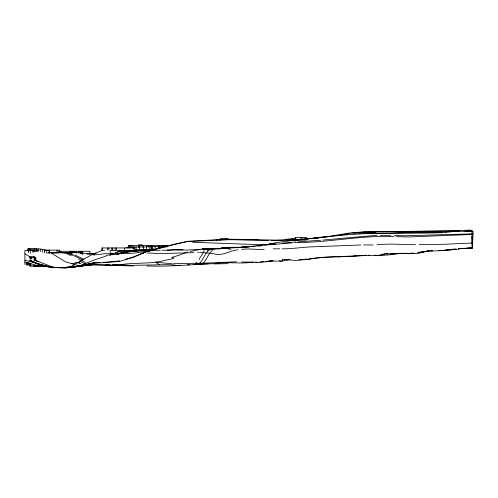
<?xml version="1.0" encoding="UTF-8"?>
<svg xmlns="http://www.w3.org/2000/svg" width="498" height="498" viewBox="0 0 498 498"><rect width="100%" height="100%" fill="white"/><g stroke="black" fill="none" stroke-linecap="round" stroke-linejoin="round"><path stroke-width="0.75" d="M458.446 248.676L472.478 247.96L473.1 231.483L458.446 231.022L363.608 231.856L350.063 232.933L322.965 237.322L295.868 239.687L282.322 240.229L228.128 239.133L187.478 241.306L173.933 244.35L146.835 251.496L133.29 257.005L125.446 259.234M197.382 264.245L197.438 263.691L196.897 263.367L195.266 263.237L173.329 263.741M73.648 264.201L74.806 264.818L72.204 265.932L73.66 267.034L85.992 265.179M469.421 230.319L469.583 229.889L469.745 230.923M470.884 230.804L471.052 230.443L471.158 231.551M287.383 239.775L292.762 239.414C292.388 237.839 293.969 238.816 295.868 238.418M199.169 259.632C200.221 256.14 204.311 252.897 204.267 249.61L202.505 249.062M198.627 264.245C204.273 259.688 204.709 250.295 212.609 248.77M196.853 262.247L194.793 264.55L193.342 264.17M76.107 262.707L78.329 262.483L80.664 263.56M72.204 265.932L69.21 267.476M118.841 251.471L118.437 251.751C130.918 252.399 143.424 248.838 156.061 249.566M51.244 253.849L52.757 253.121L65.543 252.542L71.6 254.665L82.6 259.757M79.095 261.786L92.64 254.241L101.909 250.594M123.448 250.712L119.738 251.092L115.866 252.716L115.636 253.308L116.507 254.31M117.435 254.185L119.738 253.638L132.63 253.27M109.753 255.275L119.738 251.092M95.492 262.571L92.64 263.71L79.095 266.306L65.543 267.426L51.997 267.7L38.446 264.208L29.818 260.417M94.601 262.645C76.68 267.6 57.021 270.227 38.969 264.625L29.861 260.747M116.887 254.217L119.738 253.127L133.109 250.899M374.428 255.163C378.99 256.707 383.248 252.667 388.048 253.986M284.856 260.23L281.644 261.139L279.322 260.74M217.9 248.228C208.737 248.564 208.257 259.508 202.07 264.04L200.532 263.84M428.342 250.805L417.803 253.538L404.258 253.575M91.134 263.274L79.095 266.33L65.543 267.451L51.997 267.395L24.9 260.149M151.131 250.419L148.678 250.948L160.387 250.164M414.678 253.202L413.247 253.55L410.676 253.208M268.771 244.101L277.853 242.414L300.107 239.476M428.778 250.768L422.223 252.05M249.181 247.027L245.439 247.419M73.766 266.691L70.125 267.569L64.416 267.42L79.095 266.486L92.64 263.143L106.192 262.577L119.738 261.357L133.29 257.348L146.835 251.496L173.933 244.549L187.478 241.58L226.621 239.669M201.03 249.23L190.168 251.446M149.294 250.886L133.29 253.245M67.94 267.725L65.543 268.161L59.748 267.631M308.418 259.234L305.131 259.197M442.61 231.975C406.231 232.996 369.877 232.112 333.66 236.096M267.451 244.3L246.392 246.989L202.213 249.174M122.371 252.486L124.444 252.113M285.995 239.295L292.843 238.573M199.966 252.2L213.393 253.669C222.133 256.707 229.622 250.488 238.032 249.822M336.511 235.741L350.063 233.475M71.899 263.71L73.891 263.38M273.072 260.703L265.397 261.78M307.123 259.203L298.837 259.751M290.135 259.645L284.19 260.267M309.414 258.823C328.269 255.816 347.448 257.497 366.379 255.237M439.522 250.712L442.143 250.289M259.022 246.018L261.724 245.595M263.616 261.767L259.9 262.066M294.866 240.223L299.043 239.999L291.616 240.59M313.497 238.374L286.082 240.416M272.892 260.697L265.938 261.469M162.074 250.133L168.579 250.37L173.752 249.803L183.158 249.772M417.803 252.673L431.355 250.724M75.142 263.199L76.275 263.174M401.245 253.258L390.706 254.758L377.16 255.711M187.478 251.951L179.118 255.225L171.729 257.429L174.007 258.057L172.937 258.593L160.387 261.444L151.386 262.701L127.749 263.803L119.738 264.662M71.183 267.258L83.347 265.714M264.699 244.935L266.057 244.748M73.66 267.034L78.516 266.399M453.186 231.084L444.901 231.813M70.61 267.071L77.507 266.536M309.414 259.109L322.953 257.36M256.588 246.118L261.525 245.601L263.722 244.829L193.081 242.277L191.469 241.3M286.294 260.049L289.164 259.688M334.258 236.027L309.414 238.754M291.374 240.652L294.169 240.31M119.738 253.7L106.192 255.35L106.192 256.047L92.64 260.516L79.095 266.312L92.64 264.911L110.033 264.874L104.798 265.179M81.828 265.702L76.698 266.081M82.531 265.976L80.327 266.225M362.065 255.262L358.448 255.673M93.387 255.038L106.192 253.588L113.855 254.185M268.771 244.381L275.805 243.802M322.965 240.048L377.16 235.249M417.803 252.318L432.799 250.737M86.179 265.397L88.333 265.166M89.771 265.011L92.64 264.706L104.107 265.154M471.861 236.463L472.515 248.023M455.016 249.274L442.299 250.587L438.794 250.538M241.673 249.436C249.149 248.259 256.707 249.928 264.201 249.274M282.322 243.142L295.868 242.022M96.257 253.189L94.981 253.32L93.188 254.578M458.446 248.938L472.459 247.917M351.569 233.288L363.608 232.08L377.16 231.775L458.446 230.674L471.998 231.153M444.901 250.027L456.218 248.882M233.413 247.282L214.576 248.726L202.518 249.081M291.728 242.918L264.419 245.172M309.414 259.184L295.868 260.516L282.322 259.141L282.322 261.145L268.771 261.07M295.214 242.57C328.263 242.688 360.919 235.181 393.937 236.569M106.192 262.141L119.738 260.859M362.09 232.715L375.872 232.803M234.346 247.288L224.835 247.998M458.446 249.23L444.901 250.475L431.355 251.067M241.673 262.004L257.329 262.197M74.383 263.293C73.455 262.944 78.634 262.732 79.773 263.093M454.269 230.842L457.058 230.618M197.476 264.17L193.205 264.482M198.895 264.058L208.108 263.759M253.239 262.073C240.41 264.332 227.399 261.301 214.576 263.647C192.01 264.438 169.469 266.816 146.835 265.988M143.928 249.753L146.81 249.523M255.225 262.583L268.771 261.518M219.73 248.365L206.384 248.788M76.729 262.608L77.62 262.539M292.762 239.414L295.868 239.183M106.311 265.197L104.972 265.185L108.508 265.378L106.298 265.278L118.25 264.662M472.633 242.987L444.901 244.263L419.198 244.643M193.324 264.594L201.03 264.015M320.724 240.217L298.059 241.897M193.871 252.648L160.387 253.588L146.86 252.953M197.681 252.368L199.206 252.256M238.785 247.238L214.576 248.751L202.885 248.876M337.812 256.862L342.512 256.675M241.673 247.101L246.996 246.74M390.706 253.955L404.258 253.252M81.989 253.389L93.163 254.167M236.618 247.344L221.735 247.96M187.478 264.849L189.638 264.706M322.965 257.36L369.335 255.219M241.673 247.562L237.148 247.755M100.166 262.521L92.64 263L79.095 266.48L65.543 267.42L51.997 267.656L38.446 263.94L29.774 259.993M103.179 262.334L105.439 262.191M236.519 261.78C223.347 262.359 210.137 262.95 196.897 263.367M351.065 256.663L343.931 256.346M276.782 240.273L285.933 239.824M153.901 250.033L146.711 250.388C136.713 250.924 126.498 251.341 116.887 254.279C128.366 251.129 140.399 250.924 152.22 250.313M203.396 249.149L205.493 249.037M201.03 249.33L187.478 250.071L173.933 249.878M390.706 253.824L406.131 253.258M412.867 252.916L409.779 253.563L407.738 253.214M34.493 259.993L38.446 261.817M180.22 265.204L177.742 265.677L172.327 264.774L164.801 264.675L131.298 265.39L121.531 264.83L112.355 264.924M360.602 232.784L354.028 233.045M358.51 233.076L363.608 232.827L378.499 233.587L431.355 232.977L443.749 232.672L452.445 231.626L459.61 231.377L459.53 231.06M232.074 239.681L216.213 239.961M314.954 238.305L318.596 238.137M472.87 234.452L408.889 236.942L396.147 236.675M234.851 247.861L228.128 247.792M250.793 246.485L255.225 246.286M241.673 246.996L245.159 246.84M469.483 230.157L464.846 230.325M472.907 233.836L404.258 235.772L394.472 235.573M282.322 248.813C292.363 248.888 302.23 247.17 312.24 246.84L360.751 244.979M51.78 252.679L79.095 252.629M76.885 252.654C75.397 252.169 67.454 252.903 72.982 254.335M220.128 248.969L215.092 248.913M167.179 250.008L173.752 249.803M49.184 252.735L64.516 252.523M377.16 244.468L390.706 244.101L415.506 244.742M415.12 231.477C404.096 233.245 393.103 230.86 381.954 231.732M49.458 252.573L59.374 252.492L66.166 253.364M80.502 261.151L81.728 260.815L83.21 261.101M214.576 263.946L228.128 263.635M268.771 244.281L270.482 244.244M398.717 253.345L400.977 253.295M201.802 248.907L212.024 248.782M354.265 255.76L355.69 255.742M326.725 236.849L322.965 236.88L311.524 238.455L314.543 238.299M373.058 244.979L363.608 244.91M48.804 252.691L65.543 252.436L70.89 253.625M237.253 247.313L228.843 247.332M141.046 253.277L143.2 253.27M456.187 230.337L456.89 230.337M228.096 238.598L220.135 238.598L220.135 240.148M243.534 239.694L258.07 239.694M269.468 244.02L273.632 244.02M142.279 244.786L138.687 244.786L138.693 247.5M138.662 245.632L128.739 245.632L128.739 247.662M171.324 245.632L139.508 245.632L139.508 246.983M166.749 246.591L158.98 246.591L158.98 248.626M146.518 246.971L133.165 246.971L133.165 249.299M126.299 247.749L129.405 247.749M133.165 247.948L101.829 247.948L101.829 250.656M28.367 251.247L28.367 248.539L29.002 248.539L29.002 250.569M273.159 248.832L279.789 248.819M41.066 248.95L36.671 248.95L36.671 250.986M28.037 249.187L36.136 249.168M44.222 250.145L59.654 250.145L59.654 251.502M28.436 250.556L33.024 250.556L33.024 252.592M127.936 250.525L110.145 250.525L110.145 253.239L113.239 253.239M104.561 250.656L102.476 250.656L102.476 247.948M87.013 253.992L89.883 253.992L89.883 251.285L58.409 251.285L58.409 252.635M34.374 257.783L35.875 257.783L35.875 260.498L35.52 260.498L35.52 257.783M26.755 263.143L27.241 263.143M30.061 263.722L26.805 263.722L26.805 262.365M28.454 264.096L29.675 264.096M26.413 264.201L28.454 264.201M26.326 264.693L28.243 264.693M26.276 264.961L29.824 264.961M33.136 265.733L42.05 265.733M34.623 265.776L42.349 265.77L40.077 265.683M38.035 265.895L42 265.895M33.111 266.019L42.722 266.019M43.183 266.125L29.812 266.125L29.812 263.417L30.901 263.417L30.901 266.125M42.006 266.218L45.306 266.218M43.482 266.399L44.795 266.399M45.044 266.685L49.831 266.685M85.612 265.21L89.105 265.278L87.156 265.185M472.384 247.774L461.453 248.589M36.734 250.787L38.066 250.793L34.356 251.471L32.837 251.291M271.03 240.559L282.322 240.646M133.29 265.938L106.192 265.303M38.446 265.689L42.168 265.733M228.128 239.625L268.771 240.546M380.167 235.299L390.706 235.492M390.619 253.831L385.763 253.743L380.397 255.486L368.757 255.331M38.396 265.745L42.23 265.82M90.3 264.992C93.512 264.861 86.801 265.527 84.094 264.917M39.703 265.677L41.894 265.733M38.446 250.787L24.9 250.413L24.9 264.594M227.48 248.72L230.954 249.461M172.096 263.703L155.669 262.297L159.466 264.774M42.411 265.857L38.446 265.72M306.338 239.183L308.324 239.277M89.634 253.314L92.64 253.457L94.676 254.347M47.596 266.355L46.526 266.293L47.895 266.411M134.877 250.743L123.255 250.911L130.706 250.233M339.119 256.912L339.443 256.937M54.319 267.152L49.868 266.299M92.099 254.048L92.64 254.136M26.693 263.268L30.061 264.015L30.061 265.347M26.929 262.77L30.185 263.56M82.102 260.61L78.603 259.57M80.178 252.947L81.236 253.221M24.9 262.129L38.446 265.82M79.095 265.783L65.543 261.842L51.997 253.538M81.834 264.214L83.073 264.612M78.777 262.216C79.114 260.323 83.82 263.305 85.332 264.102M82.824 264.855L82.351 265.646M38.446 261.562L51.997 266.785M74.881 255.007L83.882 259.315M66.738 253.6L71.22 255.717M31.853 258.605L29.88 257.566L30.409 258.25M29.998 257.254L31.324 257.964M35.321 260.093L37.313 261.157M24.9 253.781L30.061 256.875M35.868 260.354L37.157 261.126M83.67 261.444L85.98 263.23M207.809 250.868L207.037 248.77M210.604 248.483L210.642 249.56M471.998 229.815L471.998 248.023M300.973 237.453L300.973 240.161M295.719 237.453L295.719 240.161M166.232 245.632L166.232 246.983M166.151 245.632L166.089 246.983M165.386 245.632L165.386 246.983M164.197 245.632L164.197 246.983M163.531 245.632L163.531 246.983M163.095 245.632L163.095 246.983M162.753 245.632L162.753 246.983M162.69 245.632L162.69 246.983M161.775 245.632L161.775 246.983M161.352 245.632L161.352 246.983M161.209 246.591L161.209 247.948M159.609 245.632L159.559 248.626M158.532 248.707L158.532 246.672L146.518 246.672L146.518 249.679L134.728 249.679L134.728 246.971M158.271 245.632L158.271 247.662M152.475 246.404L152.475 249.112M151.977 245.632L151.977 246.983M151.056 246.672L151.056 249.386M150.452 245.632L150.452 246.983M149.226 246.672L149.226 249.386M148.659 245.632L148.659 246.983M146.779 245.632L146.779 246.983M143.636 246.971L143.636 249.679M142.901 245.632L142.901 246.983M139.745 245.632L139.745 246.983M139.67 245.632L139.67 246.983M139.409 246.971L139.409 249.679M136.097 246.971L136.097 249.679M133.869 246.971L133.869 249.006M132.256 245.632L132.256 247.662M131.179 245.632L131.179 247.662M130.152 245.632L130.152 247.662M129.063 245.632L129.063 247.662M128.926 245.632L128.926 247.662M124.681 247.948L124.681 249.977M116.569 247.948L116.569 249.977M115.138 247.948L115.138 249.977M112.735 247.948L112.735 249.977M111.82 247.948L111.82 249.977M108.844 247.948L108.844 249.977M107.338 247.948L107.338 249.977M82.743 251.285L82.749 253.992M82.624 251.285L82.6 253.992M82.425 251.285L82.388 253.992M82.058 251.285L82.058 253.992M81.734 251.285L81.734 253.314M81.286 251.285L81.286 253.314M80.875 251.285L80.875 253.314M80.676 251.285L80.676 253.314M79.941 251.285L79.941 253.314M78.696 251.285L78.696 253.314M76.182 251.285L76.182 253.314M74.669 251.285L74.669 252.635M73.511 251.285L73.511 252.635M73.15 251.285L73.15 252.635M72.963 251.285L72.963 252.635M72.708 251.285L72.708 252.635M72.322 251.285L72.322 252.635M71.861 251.285L71.861 252.635M71.525 251.285L71.525 252.635M71.127 251.285L71.127 252.635M70.865 252.635L70.841 251.285L70.797 252.635M70.629 251.285L70.629 252.635M70.592 251.285L70.592 252.635M70.504 251.285L70.511 252.635M70.206 251.285L70.206 252.635M69.739 251.285L69.739 252.635M60.999 251.285L60.999 252.635M56.959 250.145L56.959 252.853M49.501 250.145L49.501 252.853M49.389 250.145L49.389 252.853M49.196 250.145L49.196 252.853M46.644 250.313L46.644 253.021L49.302 253.021L49.302 250.313L44.372 250.313L44.372 253.021M44.932 250.955L44.932 249.598L40.575 249.598L40.575 251.633M42.43 249.598L42.43 252.312M38.713 248.95L38.713 250.986M36.939 250.793L36.939 248.763L28.013 248.819L28.013 250.855M34.412 258.032L34.412 256.675L29.868 256.675L29.868 258.032M34.356 248.763L34.356 250.793M34.132 257.503L34.132 260.217L34.804 260.217L34.804 257.503L30.845 257.503L30.845 259.539M34.038 256.675L34.038 258.032M30.334 250.556L30.334 253.264M29.868 248.763L29.868 250.793M28.89 262.365L28.822 263.722M28.392 248.539L28.479 252.592M28.087 248.819L28.087 250.855M26.967 262.365L26.967 263.722M26.904 262.365L26.904 263.722M131.099 247.456L129.903 247.5L133.29 247.5L131.099 247.456M306.208 237.453L295.277 237.453L295.277 240.161L306.208 240.161L306.208 237.453M155.096 246.404L151.597 246.404L151.597 249.112L155.096 249.112L155.096 246.404"/></g></svg>
